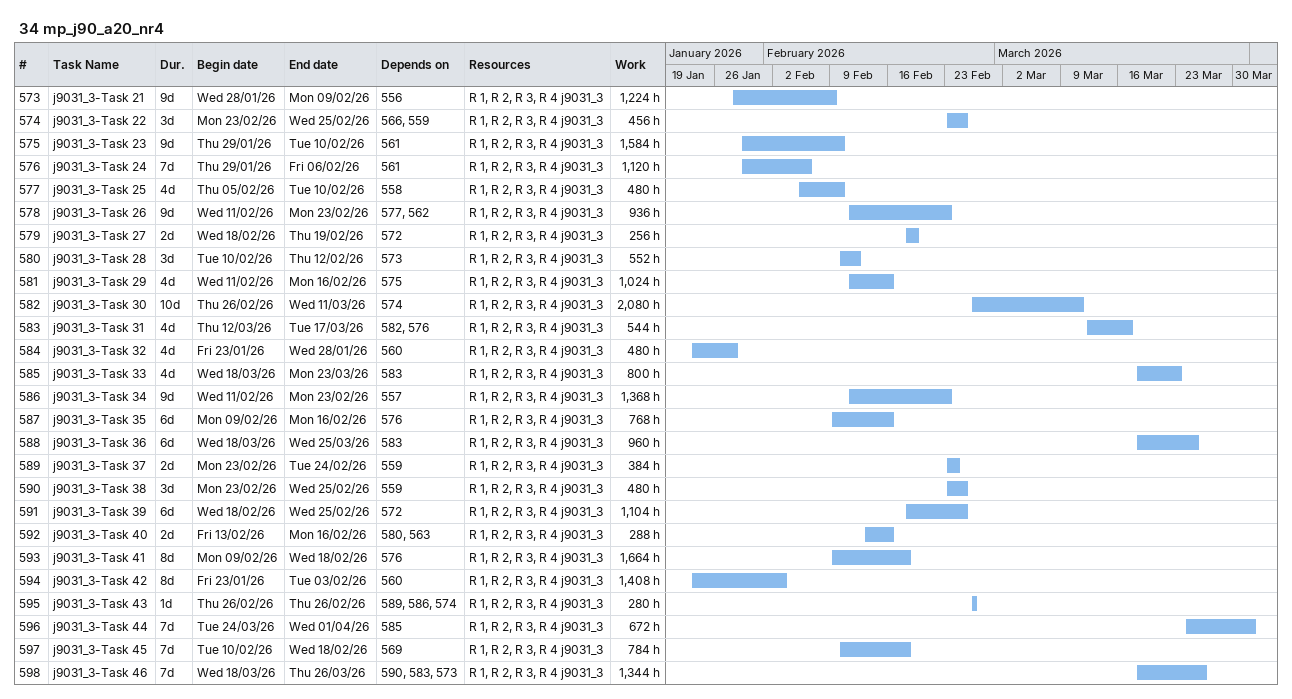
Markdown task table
34 mp_j90_a20_nr4

| ID | Task | Duration | Start | Finish | Predecessors | Resources | Work (h) |
|---|---|---|---|---|---|---|---|
| 573 | j9031_3-Task 21 | 9d | 2026-01-28 | 2026-02-09 | 556 | R 1, R 2, R 3, R 4 j9031_3 | 1224 |
| 574 | j9031_3-Task 22 | 3d | 2026-02-23 | 2026-02-25 | 566, 559 | R 1, R 2, R 3, R 4 j9031_3 | 456 |
| 575 | j9031_3-Task 23 | 9d | 2026-01-29 | 2026-02-10 | 561 | R 1, R 2, R 3, R 4 j9031_3 | 1584 |
| 576 | j9031_3-Task 24 | 7d | 2026-01-29 | 2026-02-06 | 561 | R 1, R 2, R 3, R 4 j9031_3 | 1120 |
| 577 | j9031_3-Task 25 | 4d | 2026-02-05 | 2026-02-10 | 558 | R 1, R 2, R 3, R 4 j9031_3 | 480 |
| 578 | j9031_3-Task 26 | 9d | 2026-02-11 | 2026-02-23 | 577, 562 | R 1, R 2, R 3, R 4 j9031_3 | 936 |
| 579 | j9031_3-Task 27 | 2d | 2026-02-18 | 2026-02-19 | 572 | R 1, R 2, R 3, R 4 j9031_3 | 256 |
| 580 | j9031_3-Task 28 | 3d | 2026-02-10 | 2026-02-12 | 573 | R 1, R 2, R 3, R 4 j9031_3 | 552 |
| 581 | j9031_3-Task 29 | 4d | 2026-02-11 | 2026-02-16 | 575 | R 1, R 2, R 3, R 4 j9031_3 | 1024 |
| 582 | j9031_3-Task 30 | 10d | 2026-02-26 | 2026-03-11 | 574 | R 1, R 2, R 3, R 4 j9031_3 | 2080 |
| 583 | j9031_3-Task 31 | 4d | 2026-03-12 | 2026-03-17 | 582, 576 | R 1, R 2, R 3, R 4 j9031_3 | 544 |
| 584 | j9031_3-Task 32 | 4d | 2026-01-23 | 2026-01-28 | 560 | R 1, R 2, R 3, R 4 j9031_3 | 480 |
| 585 | j9031_3-Task 33 | 4d | 2026-03-18 | 2026-03-23 | 583 | R 1, R 2, R 3, R 4 j9031_3 | 800 |
| 586 | j9031_3-Task 34 | 9d | 2026-02-11 | 2026-02-23 | 557 | R 1, R 2, R 3, R 4 j9031_3 | 1368 |
| 587 | j9031_3-Task 35 | 6d | 2026-02-09 | 2026-02-16 | 576 | R 1, R 2, R 3, R 4 j9031_3 | 768 |
| 588 | j9031_3-Task 36 | 6d | 2026-03-18 | 2026-03-25 | 583 | R 1, R 2, R 3, R 4 j9031_3 | 960 |
| 589 | j9031_3-Task 37 | 2d | 2026-02-23 | 2026-02-24 | 559 | R 1, R 2, R 3, R 4 j9031_3 | 384 |
| 590 | j9031_3-Task 38 | 3d | 2026-02-23 | 2026-02-25 | 559 | R 1, R 2, R 3, R 4 j9031_3 | 480 |
| 591 | j9031_3-Task 39 | 6d | 2026-02-18 | 2026-02-25 | 572 | R 1, R 2, R 3, R 4 j9031_3 | 1104 |
| 592 | j9031_3-Task 40 | 2d | 2026-02-13 | 2026-02-16 | 580, 563 | R 1, R 2, R 3, R 4 j9031_3 | 288 |
| 593 | j9031_3-Task 41 | 8d | 2026-02-09 | 2026-02-18 | 576 | R 1, R 2, R 3, R 4 j9031_3 | 1664 |
| 594 | j9031_3-Task 42 | 8d | 2026-01-23 | 2026-02-03 | 560 | R 1, R 2, R 3, R 4 j9031_3 | 1408 |
| 595 | j9031_3-Task 43 | 1d | 2026-02-26 | 2026-02-26 | 589, 586, 574 | R 1, R 2, R 3, R 4 j9031_3 | 280 |
| 596 | j9031_3-Task 44 | 7d | 2026-03-24 | 2026-04-01 | 585 | R 1, R 2, R 3, R 4 j9031_3 | 672 |
| 597 | j9031_3-Task 45 | 7d | 2026-02-10 | 2026-02-18 | 569 | R 1, R 2, R 3, R 4 j9031_3 | 784 |
| 598 | j9031_3-Task 46 | 7d | 2026-03-18 | 2026-03-26 | 590, 583, 573 | R 1, R 2, R 3, R 4 j9031_3 | 1344 |
